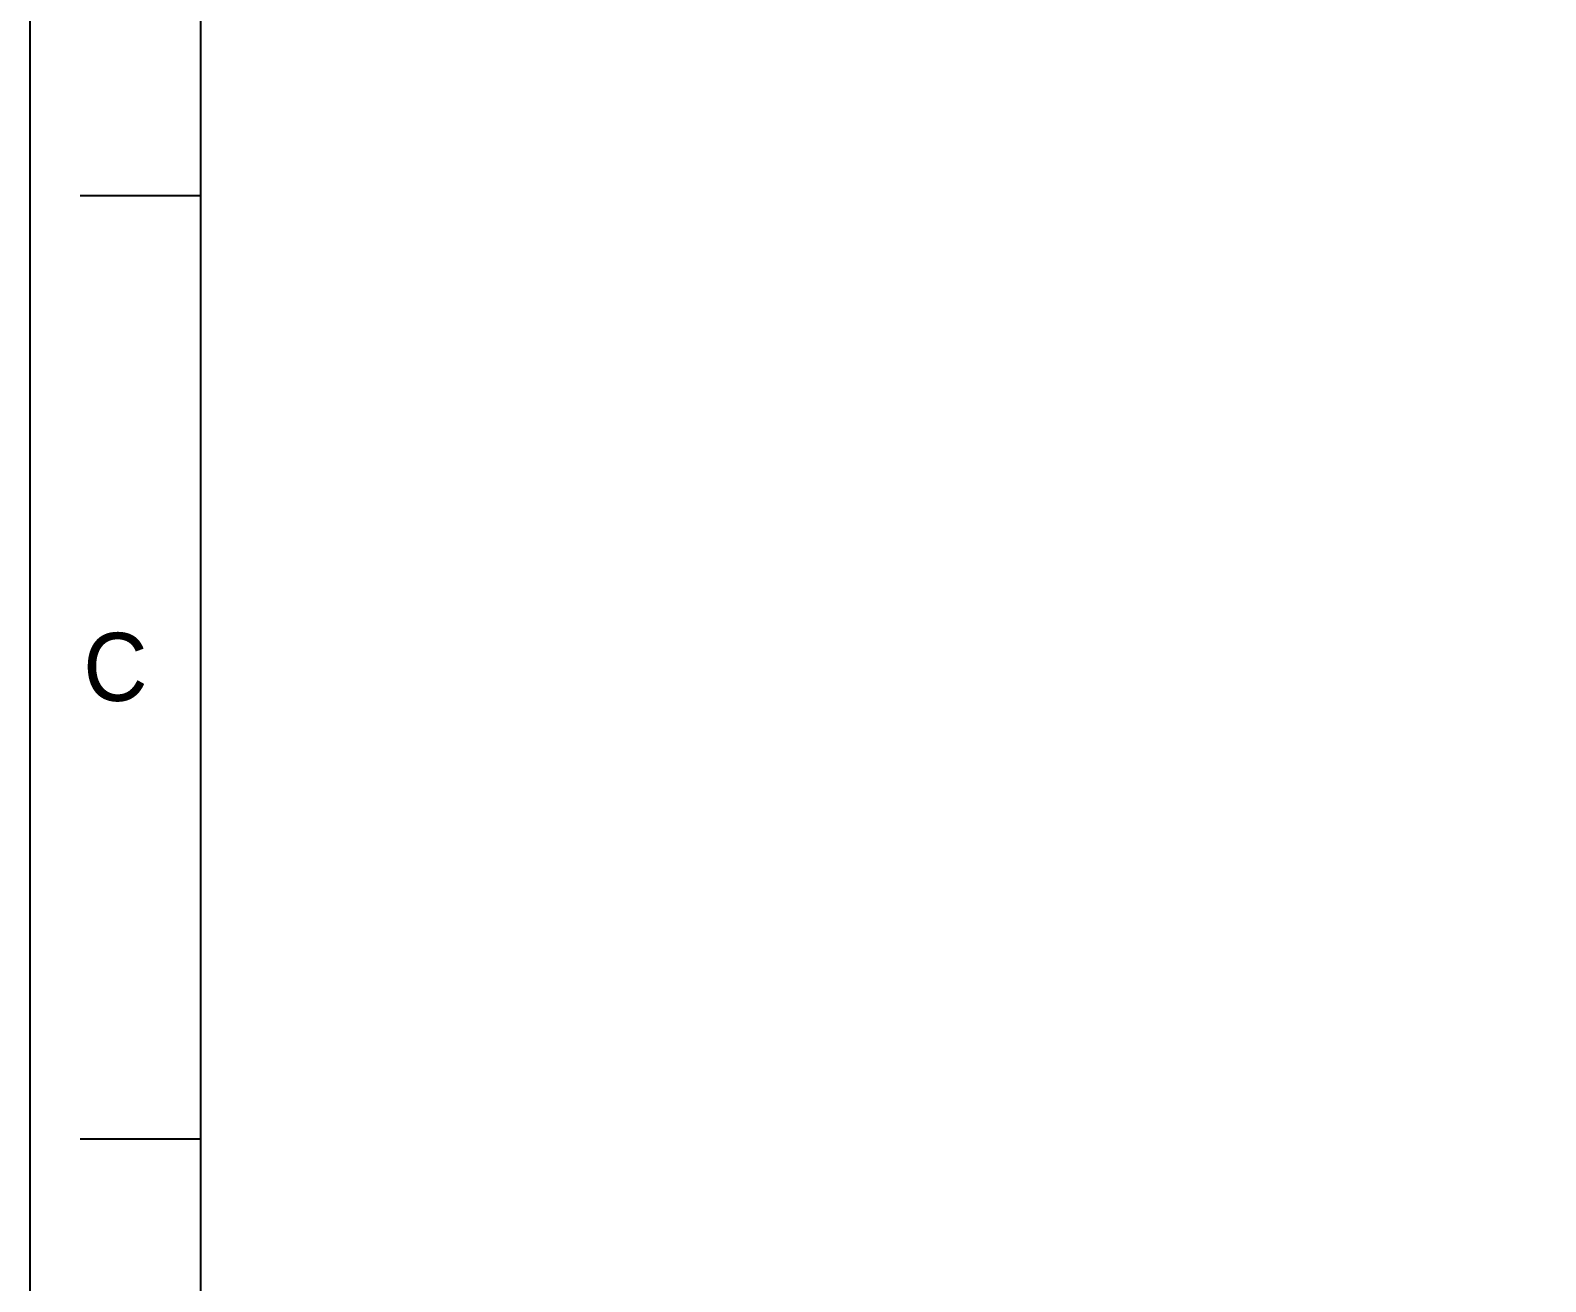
# Model space of a CAD drawing. Extents: x 11557 to 12329, y -16777 to -16231.
# Drawn here: x 11556.8 to 11720.4, y -16570.2 to -16435.2 of the extents above; entities that cross this region are included whole.
import ezdxf

# ---------------------------------------------------------------- set-up
doc = ezdxf.new("R2010")
doc.units = 0
doc.header["$MEASUREMENT"] = 0
doc.layers.add('FORM', color=7, linetype='CONTINUOUS')
doc.styles.get("Standard").update_dxf_attribs({"font": 'Gulim.ttf'})

msp = doc.modelspace()

# ---------------------------------------------------------------- linework, layer by layer
at = {"layer": 'FORM'}
for p, q in [((11575.17, -16249.39), (11575.17, -16758.46)), ((11575.17, -16453.02), (11562.18, -16453.02)), ((11575.17, -16554.83), (11562.18, -16554.83))]:
    msp.add_line(p, q, dxfattribs=at)
msp.add_lwpolyline([(11556.79, -16231.01), (12328.68, -16231.01), (12328.68, -16776.84), (11556.79, -16776.84)], close=True, dxfattribs=at)

# ---------------------------------------------------------------- texts
at = {"layer": 'FORM', "insert": (11565.98, -16503.92), "char_height": 7.35, "attachment_point": 5}
msp.add_mtext_dynamic_manual_height_columns('C', width=12.996, gutter_width=16.25, heights=[0], dxfattribs=at)

doc.saveas('drawing.dxf')
